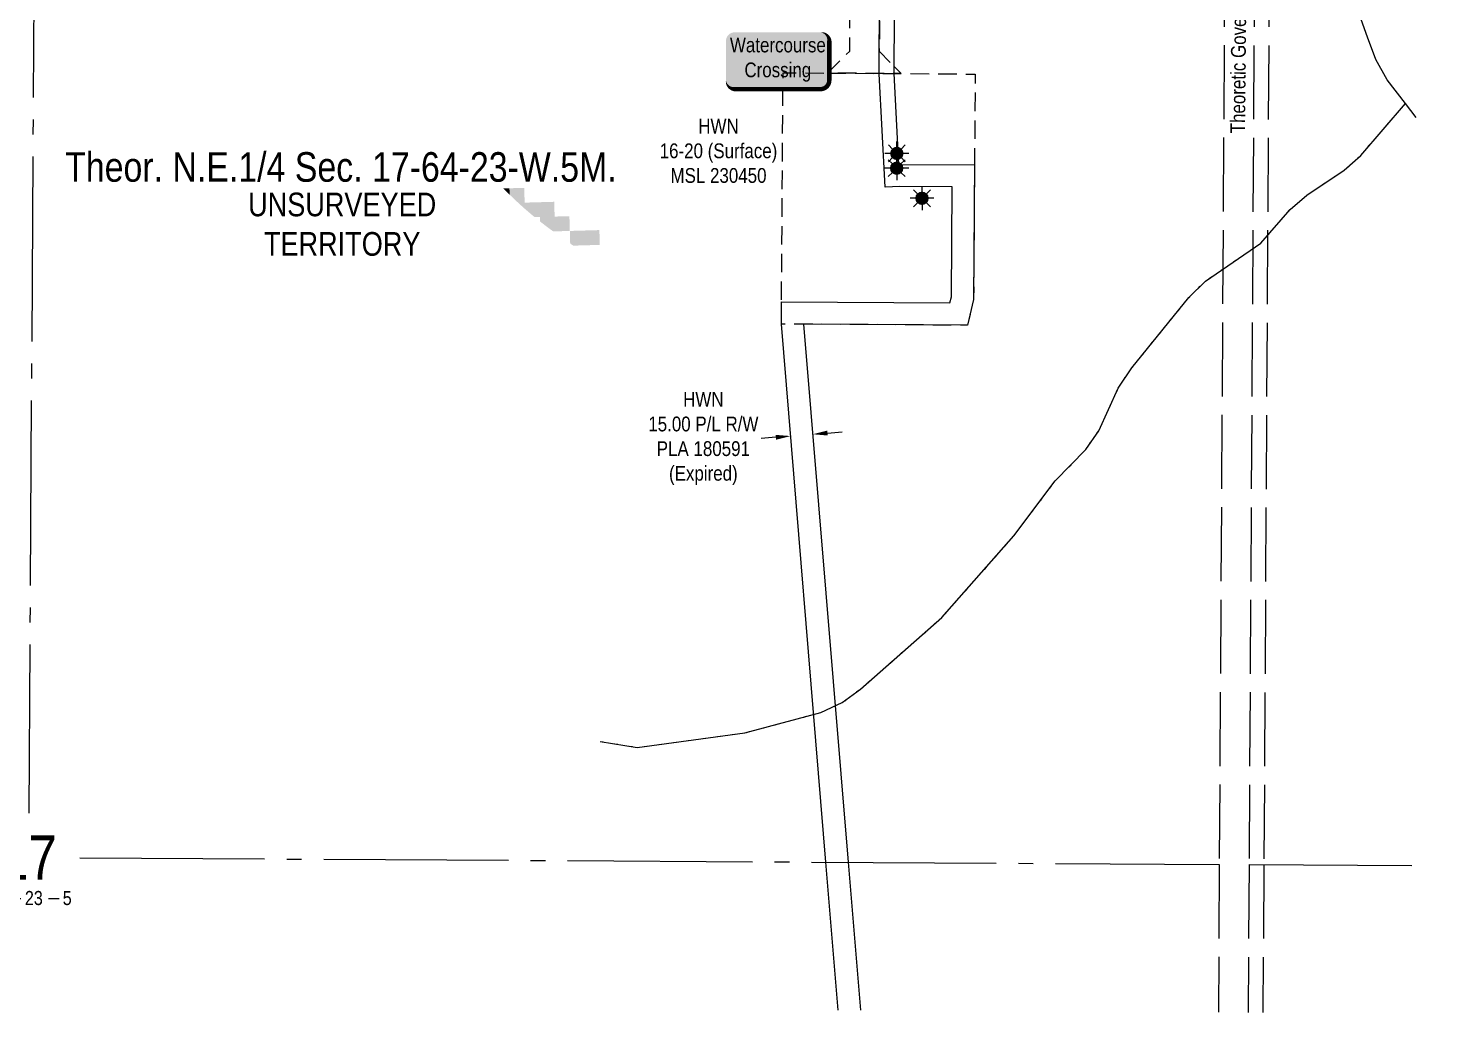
# Model space of a CAD drawing. Extents: x 454172 to 490274, y 6043290 to 6049925.
# Drawn here: x 471387 to 472349, y 6043359 to 6044025 of the extents above; entities that cross this region are included whole.
import ezdxf
from ezdxf.enums import TextEntityAlignment as Align

# ---------------------------------------------------------------- set-up
doc = ezdxf.new("R2010")
doc.units = 0
doc.header["$LTSCALE"] = 5
doc.header["$PDMODE"] = 35
doc.header["$PDSIZE"] = 5
for name, pattern in [('foc-ACCESSROAD', [3.75, 2.5, -1.25]), ('foc-QUARTERLINE', [33, 25, -3, 2, -3]), ('foc-UNSURVEYED', [12.5, 10, -2.5]), ('foc-WHEELTRACKS', [2, 0.4, -1.6]), ('PHANTOM', [63.5, 31.75, -6.35, 6.35, -6.35, 6.35, -6.35])]:
    doc.linetypes.add(name, pattern=pattern)
doc.layers.get('Defpoints').update_dxf_attribs({"color": 9})
for name, color, linetype in [('10', 1, 'Continuous'), ('9', 3, 'Continuous'), ('C-SYMBOL', 7, 'Continuous'), ('F-AR', 190, 'foc-ACCESSROAD'), ('F-RW', 190, 'Continuous'), ('F-WS', 190, 'foc-ACCESSROAD'), ('F-WS-S', 190, 'Continuous'), ('L-QSEC', 8, 'foc-QUARTERLINE'), ('L-ROAD-T', 7, 'Continuous'), ('L-SECLBL', 7, 'Continuous'), ('L-UNS-T', 3, 'Continuous'), ('L-USEC', 7, 'foc-UNSURVEYED'), ('T-WATER', 160, 'Continuous'), ('T-WATER-P3', 160, 'foc-WHEELTRACKS'), ('WETLAND - FEN - H', 43, 'PHANTOM'), ('WETLAND - SWAMP - H', 8, 'PHANTOM')]:
    doc.layers.add(name, color=color, linetype=linetype)
doc.layers.add('F-RW-T', color=190, linetype='Continuous', lineweight=9)
doc.layers.add('F-WS-T', color=190, linetype='Continuous', lineweight=9)
doc.styles.add('175L', font='ARIALN.TTF', dxfattribs={"height": 20})
doc.styles.add('80', font='ARIALN.TTF', dxfattribs={"height": 10})
doc.styles.add('80CG', font='ARIALN.TTF', dxfattribs={"height": 10})
doc.styles.add('80L', font='ARIALN.TTF', dxfattribs={"height": 10})
doc.styles.add('foc-LtypeFont', font='ARIALN.TTF', dxfattribs={"height": 7.35})
doc.styles.add('SIMPLEX', font='ARIALN.TTF')
doc.linetypes.add('foc-TOPO-flowdirection-NOLINE', pattern='A,0,[">",foc-LtypeFont,S=0.3,R=0,X=0,Y=-0.945],-20,[">",foc-LtypeFont,S=0.3,R=0,X=0,Y=-0.945],0', length=20)
doc.dimstyles.new('Compass 5 000', dxfattribs={"dimscale": 5, "dimtxt": 9, "dimasz": 2, "dimexe": 0.2, "dimexo": 0.0625, "dimgap": 0.5, "dimtad": 0, "dimtih": 1, "dimtoh": 1, "dimzin": 0, "dimdsep": 46, "dimtxsty": '80CG', "dimcen": 0.1, "dimse1": 1, "dimse2": 1, "dimclrd": 256, "dimclrt": 256, "dimaunit": 1, "dimadec": 4, "dimazin": 0, "dimtfac": 0.06, "dimtofl": 0, "dimtmove": 0, "dimatfit": 1, "dimfxl": 0.2, "dimtolj": 1, "dimtzin": 0, "dimlwd": -1, "dimarcsym": 0})

# ---------------------------------------------------------------- blocks, each defined once
blk = doc.blocks.new('L-SECLBL')
at = {"layer": '9', "color": 7}
for p, q in [((-5.08, -27.83), (-12.29, -27.83)), ((20.7, -27.83), (13.5, -27.83))]:
    blk.add_line(p, q, dxfattribs=at)
at = {"layer": '10', "color": 2, "style": 'SIMPLEX'}
blk.add_attdef('SEC', text='', height=30, dxfattribs=at).set_placement((0, 0), align=Align.MIDDLE)
at = {"layer": '10', "color": 5, "style": '80L'}
blk.add_attdef('TWP', text='', height=9.5, dxfattribs=at).set_placement((-14.43, -27.37), align=Align.MIDDLE_RIGHT)
blk.add_attdef('RGE', text='', height=9.5, dxfattribs=at).set_placement((3.62, -27.37), align=Align.MIDDLE_CENTER)
blk.add_attdef('MER', text='', height=9.5, dxfattribs=at).set_placement((23.17, -27.37), align=Align.MIDDLE_LEFT)
blk = doc.blocks.new('*D193')
at = {"layer": 'Defpoints', "color": 0, "transparency": 16777216}
for p in [(471902.29, 6043750.86), (471902.42, 6043749.33), (471917.24, 6043752.09)]:
    blk.add_point(p, dxfattribs=at)
at = {"layer": 'F-RW-T', "transparency": 16777216}
for p, q in [((471892.45, 6043748.5), (471882.49, 6043747.68)), ((471927.33, 6043751.39), (471937.3, 6043752.21))]:
    blk.add_line(p, q, dxfattribs=at)
for points in [[(471927.2, 6043753.05), (471927.47, 6043749.73), (471917.37, 6043750.56)], [(471892.31, 6043750.16), (471892.59, 6043746.84), (471902.42, 6043749.33)]]:
    blk.add_solid(points, dxfattribs=at)
at = {"layer": 'F-RW-T', "transparency": 16777216, "insert": (471843.4, 6043747.68), "char_height": 10, "attachment_point": 5, "style": '80CG'}
blk.add_mtext('\\A1;HWN\\P15.00 P/L R/W\\PPLA 180591\\P(Expired)', dxfattribs=at)
blk = doc.blocks.new('GAS')
h = blk.add_hatch(color=255)
h.dxf.hatch_style = 1
edge = h.paths.add_edge_path()
edge.add_arc((0, 0), 0.9, 0, 360)
for p, q in [((-0.81, 0), (-1.62, 0)), ((-0.57, 0.57), (-1.14, 1.14)), ((0, 0.81), (0, 1.62)), ((0.57, 0.57), (1.14, 1.14)), ((1.62, 0), (0.81, 0)), ((-0.57, -0.57), (-1.14, -1.14)), ((0, -0.81), (0, -1.62)), ((1.14, -1.14), (0.57, -0.57))]:
    blk.add_line(p, q)
blk.add_circle((0, 0), 0.8)
blk = doc.blocks.new('*U331')
h = blk.add_hatch(color=254)
edge = h.paths.add_edge_path()
edge.add_line((-29, -20), (29, -20))
edge.add_arc((29, -14), 6, 270, 360)
edge.add_line((35, -14), (35, 12.5))
edge.add_arc((29, 12.5), 6, 0, 90)
edge.add_line((29, 18.5), (-29, 18.5))
edge.add_arc((-29, 12.5), 6, 90, 180)
edge.add_line((-35, 12.5), (-35, -14))
edge.add_arc((-29, -14), 6, 180, 270)
at = {"color": 160, "flags": 128}
blk.add_lwpolyline([(-29, -20, 3, 3, 0), (29, -20, 3, 3, 0.414214), (35, -14, 3, 3, 0), (35, 12.5, 3, 0, 0.414214), (29, 18.5, 0, 0, 0), (-29, 18.5, 0, 0, 0.414214), (-35, 12.5, 0, 0, 0), (-35, -14, 0, 3, 0.414214)], format="xyseb", close=True, dxfattribs=at)
at = {"color": 160, "style": '80'}
blk.add_attdef('ENTER_TEXT_001', (-26.85, -4.92), '', height=10, dxfattribs=at)

msp = doc.modelspace()

# ---------------------------------------------------------------- hatches: boundary and pattern name
at = {"layer": 'WETLAND - FEN - H', "transparency": 33554495}
h = msp.add_hatch(color=256, dxfattribs=at)
h.dxf.hatch_style = 1
h.paths.add_polyline_path([(471712.235, 6043916.921), (471708.023, 6043916.801, 0.0061616), (471712.363, 6043912.427)])
at = {"layer": 'WETLAND - SWAMP - H', "transparency": 33554495}
h = msp.add_hatch(color=256, dxfattribs=at)
h.dxf.hatch_style = 1
h.paths.add_polyline_path([(471752.792, 6043898.065), (471742.795, 6043897.78), (471742.51, 6043907.777), (471722.516, 6043907.208), (471722.232, 6043917.205), (471712.235, 6043916.921), (471712.358, 6043912.612, 0.0227899), (471729.292, 6043897.396), (471732.798, 6043897.496), (471732.883, 6043894.509, 0.0112444), (471741.859, 6043887.748), (471753.076, 6043888.067)])
h = msp.add_hatch(color=256, dxfattribs=at)
h.dxf.hatch_style = 1
h.paths.add_polyline_path([(471773.07, 6043888.636), (471753.076, 6043888.067), (471753.318, 6043879.578), (471755.353, 6043878.127), (471773.355, 6043878.639)])

# ---------------------------------------------------------------- linework, layer by layer
at = {"layer": 'F-AR', "flags": 128}
msp.add_lwpolyline([(471972.312, 6043999.539), (471977.289, 6043994.496), (471972.277, 6043994.531), (471962.282, 6043994.549), (471927.296, 6043994.845), (471942.398, 6044009.74), (471942.618, 6044041.446), (471934.545, 6044057.25), (471887.657, 6044090.674), (471839.132, 6044163.289), (471857.943, 6044162.123), (471898.596, 6044101.288), (471962.707, 6044055.587), (471962.387, 6044009.599), (471972.312, 6043999.539)], close=True, dxfattribs=at)
at = {"layer": 'F-RW'}
for points in [[(471934.552, 6043361.141), (471926.26, 6043461.174), (471896.146, 6043825.128), (471896.247, 6043840.127), (472010.222, 6043839.365), (472011.2, 6043843.509), (472011.716, 6043917.862), (471976.279, 6043918.108), (471966.293, 6043917.584), (471962.281, 6043994.408), (471962.387, 6044009.599), (471962.707, 6044055.587)], [(471972.737, 6044060.711), (471972.312, 6043999.538), (471972.277, 6043994.53), (471975.494, 6043933.114), (472026.82, 6043932.757), (472026.188, 6043841.712), (472022.076, 6043824.285), (471911.206, 6043825.027), (471941.318, 6043461.088), (471949.595, 6043361.054)]]:
    msp.add_lwpolyline(points, dxfattribs=at)
at = {"layer": 'F-WS', "flags": 128}
msp.add_lwpolyline([(471927.296, 6043994.845), (471962.282, 6043994.536), (471972.277, 6043994.531), (471977.289, 6043994.496), (472027.246, 6043994.155), (472026.82, 6043932.757), (472026.188, 6043841.712), (472022.076, 6043824.285), (471911.206, 6043825.027), (471896.146, 6043825.128), (471896.248, 6043840.127), (471897.303, 6043995.05), (471927.296, 6043994.845)], close=True, dxfattribs=at)
at = {"layer": 'L-QSEC'}
for p, q in [((471391.884, 6044268.334), (471387.098, 6043494.303)), ((471421.582, 6043464.097), (472192.374, 6043459.655)), ((472212.493, 6043459.539), (472322.53, 6043458.905))]:
    msp.add_line(p, q, dxfattribs=at)
at = {"layer": 'L-USEC'}
for p, q in [((472197.202, 6044263.682), (472192.374, 6043459.655)), ((472217.322, 6044263.562), (472212.493, 6043459.534)), ((472227.362, 6044263.501), (472222.533, 6043459.474)), ((472192.374, 6043459.655), (472191.773, 6043359.657)), ((472212.493, 6043459.534), (472211.893, 6043359.541)), ((472222.533, 6043459.474), (472221.933, 6043359.483))]:
    msp.add_line(p, q, dxfattribs=at)
at = {"layer": 'T-WATER', "flags": 128}
for points in [[(472318.402, 6043974.259), (472306.045, 6043990.337), (472298.389, 6044003.946), (472292.532, 6044019.06), (472281.655, 6044050.129), (472277.474, 6044067.467), (472276.471, 6044086.493), (472279.014, 6044103.846), (472292.702, 6044131.366), (472302.523, 6044142.912), (472333.439, 6044172.028), (472349.487, 6044191.547)], [(472325.569, 6043964.885), (472318.402, 6043974.259)]]:
    msp.add_lwpolyline(points, dxfattribs=at)
at = {"layer": 'T-WATER-P3', "flags": 128}
msp.add_lwpolyline([(471773.697, 6043542.779), (471798.733, 6043538.754), (471871.541, 6043548.63), (471922.964, 6043562.486), (471937.298, 6043569.119), (471949.707, 6043578.269), (472004.716, 6043626.585), (472053.466, 6043681.79), (472081.482, 6043719.065), (472102.089, 6043740.237), (472110.826, 6043752.799), (472124.091, 6043781.76), (472133.126, 6043795.405), (472171.806, 6043842.966), (472183.008, 6043854.154), (472220.536, 6043879.744), (472240.299, 6043902.534), (472251.505, 6043912.282), (472276.925, 6043929.203), (472288.19, 6043939.191), (472318.402, 6043974.259)], dxfattribs=at)
at = {"layer": 'T-WATER-P3', "linetype": 'foc-TOPO-flowdirection-NOLINE', "flags": 128}
msp.add_lwpolyline([(471773.697, 6043542.779), (471798.733, 6043538.754), (471871.541, 6043548.63), (471922.964, 6043562.486), (471937.298, 6043569.119), (471949.707, 6043578.269), (472004.716, 6043626.585), (472053.466, 6043681.79), (472081.482, 6043719.065), (472102.089, 6043740.237), (472110.826, 6043752.799), (472124.091, 6043781.76), (472133.126, 6043795.405), (472171.806, 6043842.966), (472183.008, 6043854.154), (472220.536, 6043879.744), (472240.299, 6043902.534), (472251.505, 6043912.282), (472276.925, 6043929.203), (472288.19, 6043939.191), (472318.402, 6043974.259)], dxfattribs=at)

# ---------------------------------------------------------------- block references
ref = msp.add_blockref('*U331', (471893.632, 6044003.947), dxfattribs=dict(xscale=0.9989510452182876, yscale=0.9989510452182876, zscale=0.9989510452182876))
ref.add_attrib('ENTER_TEXT_001', 'Watercourse', (471861.367, 6044008.834), dxfattribs={"color": 160, "height": 9.98951, "style": '80'})
ref.add_attrib('ENTER_TEXT_002', 'Crossing', (471871.18, 6043992.007), dxfattribs={"color": 160, "height": 9.9895, "style": '80'})
at = {"layer": 'F-WS-S', "xscale": 5, "yscale": 5, "zscale": 5}
for p in [(471974.271, 6043940.518), (471974.21, 6043930.504), (471991.294, 6043910.147)]:
    msp.add_blockref('GAS', p, dxfattribs=at)
at = {"layer": 'L-SECLBL'}
msp.add_blockref('L-SECLBL', (471386.912, 6043464.303), dxfattribs=at).add_auto_attribs({'SEC': '17', 'TWP': '64', 'RGE': '23', 'MER': '5'})

# ---------------------------------------------------------------- texts
at = {"layer": 'C-SYMBOL', "color": 3, "style": '175L'}
msp.add_text('Theor. N.E.1/4 Sec. 17-64-23-W.5M.', height=20, dxfattribs=at).set_placement((471598.235, 6043915.339), align=Align.BOTTOM_CENTER)
at = {"layer": 'F-WS-T', "insert": (471853.643, 6043942.186), "char_height": 10, "width": 78.99495, "attachment_point": 5, "style": '80CG'}
msp.add_mtext('\\A1;HWN\\P16-20 (Surface)\\PMSL 230450', dxfattribs=at)
at = {"layer": 'L-ROAD-T', "style": '80L'}
msp.add_text('Theoretic Government Road Allowance', height=10, rotation=89.46784, dxfattribs=at).set_placement((472205.725, 6044054.051), align=Align.MIDDLE_CENTER)
at = {"layer": 'L-UNS-T', "insert": (471599.09, 6043892.532), "char_height": 16, "attachment_point": 5, "style": '80L'}
msp.add_mtext_dynamic_manual_height_columns('UNSURVEYED TERRITORY', width=126.41375, gutter_width=47.5, heights=[0], dxfattribs=at)

# ---------------------------------------------------------------- dimensions: what is measured, and where the dimension line sits
at = {"layer": 'F-RW-T'}
dim = msp.add_aligned_dim(p1=(471917.24, 6043752.094), p2=(471902.291, 6043750.857), distance=1.537, text='HWN\\P15.00 P/L R/W\\PPLA 180591\\P(Expired)', dimstyle='Compass 5 000', dxfattribs=at)
dim.commit()
dim.dimension.update_dxf_attribs({"geometry": '*D193', "text_midpoint": (471843.4, 6043747.677)})

doc.saveas('drawing.dxf')
